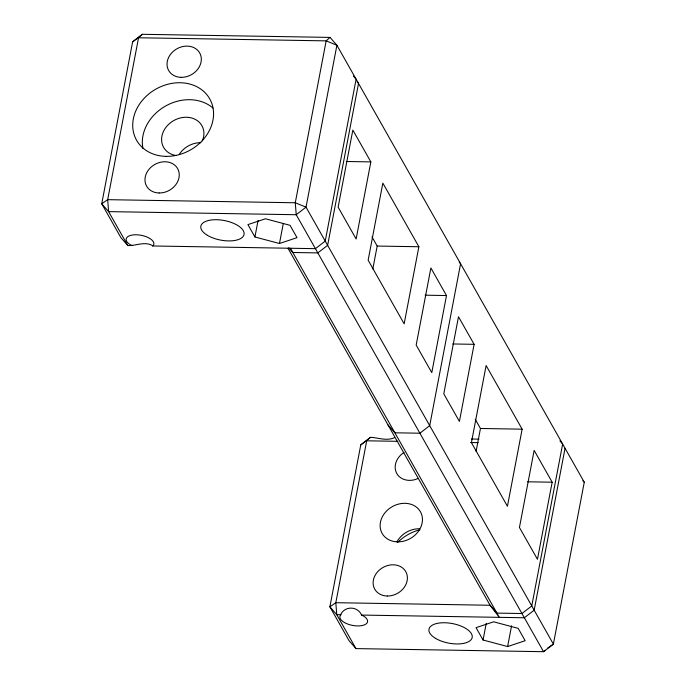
<?xml version="1.0" encoding="UTF-8"?>
<svg xmlns="http://www.w3.org/2000/svg" width="686" height="686" viewBox="0 0 686 686"><rect width="100%" height="100%" fill="white"/><g stroke="black" fill="none" stroke-linecap="round" stroke-linejoin="round"><path stroke-width="1.03" d="M394.399 437.728C386.355 441.261 378.432 437.668 370.577 437.334L360.767 444.905L329.88 606.81L349.097 640.75L355.965 648.596L543.569 651.7L553.379 644.128L584.266 482.224L336.903 45.25L330.035 37.404L142.431 34.3L132.621 41.872L101.734 203.776L120.95 237.716L127.819 245.562C135.914 245.948 144.592 241.172 152.352 245.502L152.686 245.974L315.423 248.666L325.233 241.095L356.12 79.19L353.376 76.052M254.918 236.979L247.912 224.605L265.465 218.774L290.024 225.308L297.021 237.673L279.468 243.513L254.918 236.979L258.082 220.369M279.468 243.513L283.232 223.79M370.843 161.896L356.137 238.994L338.129 207.172L352.836 130.074L370.843 161.896L346.259 161.493M372.815 268.981L377.18 246.06L371.966 236.833M418.872 246.746L404.165 323.843L368.142 260.208L382.848 183.111L418.872 246.746L377.18 246.06M446.492 295.537L431.786 372.635L416.179 345.058L430.885 267.96L446.492 295.537L425.114 295.186M474.112 344.321L459.406 421.418L443.791 393.841L458.497 316.752L474.112 344.321L452.726 343.969M476.075 451.405L480.449 428.484L475.227 419.257M522.14 429.17L507.434 506.268L471.411 442.633L486.117 365.535L522.14 429.17L480.449 428.484M483.055 640.012L476.058 627.647L493.611 621.808L518.162 628.342L525.167 640.715L507.614 646.546L483.055 640.012L486.228 623.411M507.614 646.546L511.576 625.795M552.161 482.207L537.455 559.304L519.439 527.483L534.145 450.385L552.161 482.207L527.568 481.795M565.05 448.284L534.162 610.188L524.361 617.76L361.616 615.068C357.397 605.584 343.823 605.875 340.265 615.556A14.08 6.371 10.8 0 0 357.586 625.932A14.08 6.371 10.8 0 0 363.374 615.942L361.616 615.068M152.686 245.974L153.484 245.142A14.08 6.371 10.8 0 0 136.162 234.775A14.08 6.371 10.8 0 0 130.374 244.765L132.132 245.631M142.431 34.3L132.621 41.872M330.035 37.404L326.167 40.868L295.28 202.773L296.215 214.727L543.569 651.7L545.121 650.311M370.577 437.334L360.767 444.905M547.445 648.236L553.379 644.128L306.025 207.155L295.28 202.773L107.676 199.669L101.734 203.776L108.602 211.622L127.819 245.562M471.471 439.006L478.965 439.126M397.769 441.321L366.701 440.806L335.814 602.702L336.749 614.656L355.965 648.596M470.613 442.521L478.108 442.65M341.071 614.725L336.749 614.656L329.88 606.81L335.814 602.702L490.078 605.258L496.938 613.104L521.96 613.516L531.761 605.944L562.649 444.048L559.905 440.909M357.149 81.866L358.521 83.435L327.634 245.331L317.824 252.902L292.811 252.491L288.695 247.783M459.208 262.172L460.589 263.741L429.702 425.637L419.892 433.209L394.879 432.797L388.01 424.951M582.886 480.654L584.266 482.224M290.41 248.246L499.339 617.349L490.078 605.258L288.051 248.358M175.856 155.499A22.003 18.316 -29.5 0 1 162.865 132.827A22.003 18.316 -29.5 0 1 190.339 117.666A22.003 18.316 -29.5 0 1 202.37 140.862M179.312 154.273A22.003 18.316 -29.5 0 1 200.835 142.697M142.937 148.476A42.026 34.986 -29.5 0 1 165.137 106.279A42.026 34.986 -29.5 0 1 212.96 108.045M396.92 541.914A22.003 18.316 -29.5 0 1 419.378 528.76M418.186 478.416A17.819 14.835 -29.5 0 1 396.714 473.374A17.819 14.835 -29.5 0 1 404.003 452.451M397.64 542.42A42.026 34.986 -29.5 0 1 419.883 529.738M138.555 37.764L107.676 199.669L108.602 211.622L296.215 214.727L306.025 207.155L336.903 45.25L326.167 40.868L138.555 37.764M181.198 77.338A17.819 14.835 -29.5 0 0 200.286 54.16A17.819 14.835 -29.5 0 0 171.037 53.68A17.819 14.835 -29.5 0 0 181.198 77.338M159.135 192.98A17.819 14.835 -29.5 0 0 178.223 169.802A17.819 14.835 -29.5 0 0 148.982 169.322A17.819 14.835 -29.5 0 0 159.135 192.98M166.123 156.357A42.026 34.986 -29.5 0 0 211.134 101.708A42.026 34.986 -29.5 0 0 142.174 100.568A42.026 34.986 -29.5 0 0 166.123 156.357M207.386 235.315A22.003 9.956 10.8 0 0 243.496 235.915A22.003 9.956 10.8 0 0 216.433 219.709A22.003 9.956 10.8 0 0 207.386 235.315M397.614 541.854A22.003 18.316 -29.5 0 0 421.178 513.239A22.003 18.316 -29.5 0 0 385.078 512.648A22.003 18.316 -29.5 0 0 397.614 541.854M387.281 596.014A17.819 14.835 -29.5 0 0 406.369 572.836A17.819 14.835 -29.5 0 0 377.129 572.356A17.819 14.835 -29.5 0 0 387.281 596.014M435.533 638.357A22.003 9.956 10.8 0 0 471.634 638.949A22.003 9.956 10.8 0 0 444.579 622.742A22.003 9.956 10.8 0 0 435.533 638.357"/></g></svg>
